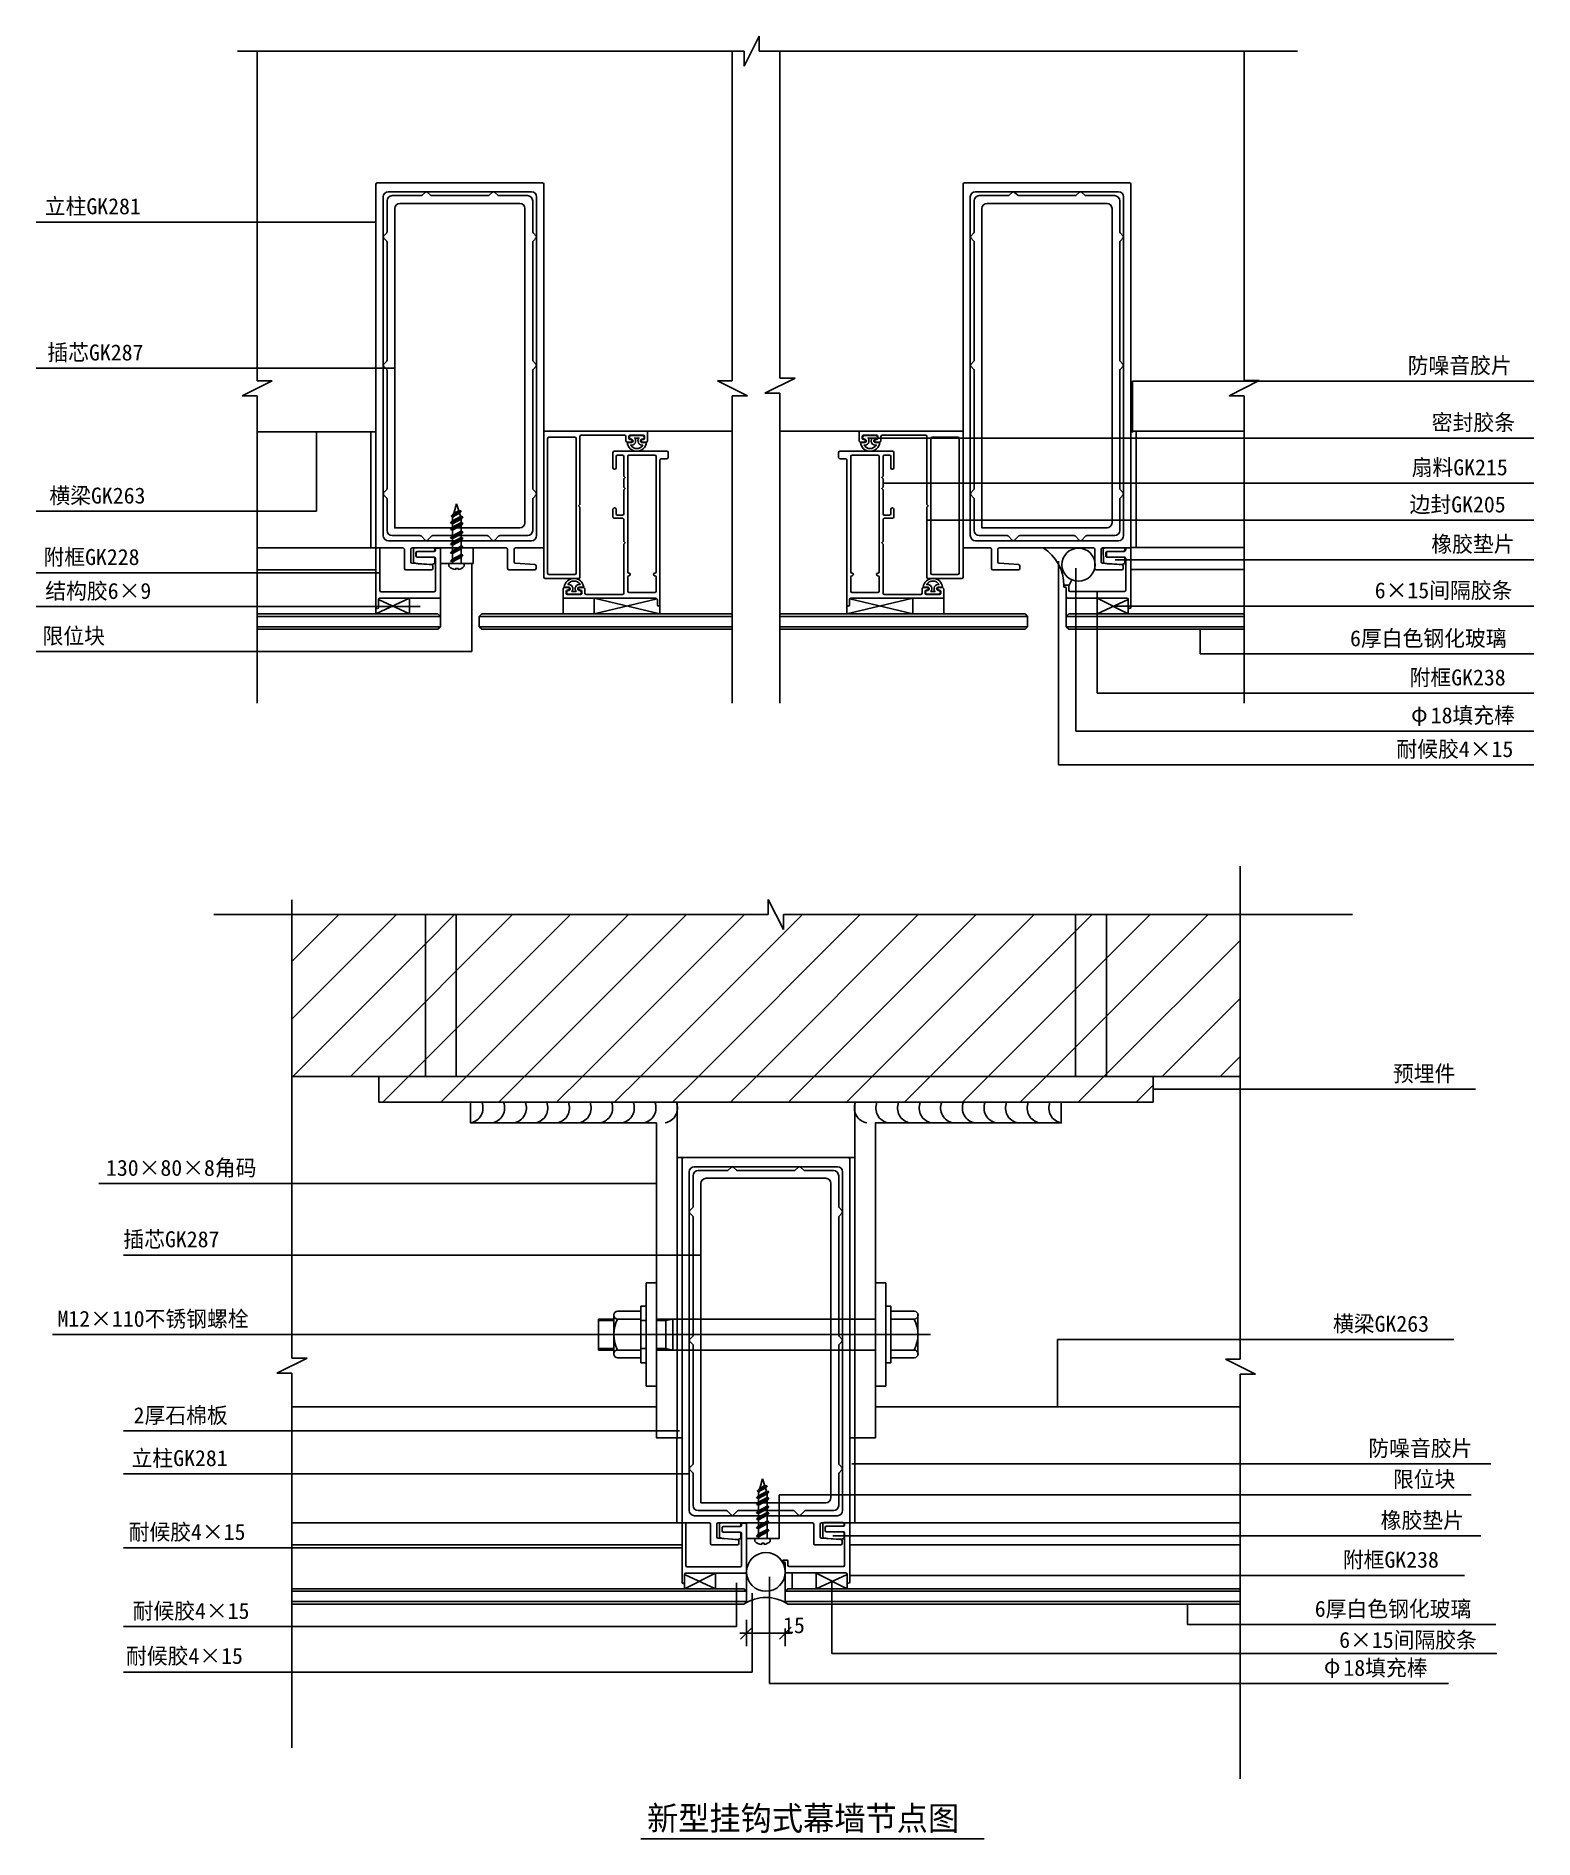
# Model space of a CAD drawing. Header units: metres. Extents: x 111658 to 112238, y 38564 to 39263.
import ezdxf

# ---------------------------------------------------------------- set-up
doc = ezdxf.new("R2010")
doc.units = ezdxf.units.M
for name, color, linetype in [('1', 1, 'Continuous'), ('AXIS', 3, 'Continuous'), ('DOTE', 1, 'Continuous'), ('LAYER4', 6, 'Continuous'), ('PUB_DIM', 3, 'Continuous')]:
    doc.layers.add(name, color=color, linetype=linetype)
pattern_1 = [(45, (0, 0), (-11.2253202, 11.2253202), [])]

# ---------------------------------------------------------------- blocks, each defined once
blk = doc.blocks.new('SJJ')
at = {"layer": 'AXIS'}
for p, q in [((-8.2, 0.67), (-8.2, 5.54)), ((-7.7, 6.04), (-0.4, 6.04)), ((-7.2, 2.94), (-7.2, 4.14)), ((-6.7, 4.64), (-0.4, 4.64)), ((-0.4, 2.44), (-6.7, 2.44)), ((0.1, 5.54), (0.1, 5.14)), ((0.1, 0.3), (0.1, 1.94)), ((-2.05, -0.35), (-6.24, -0.07))]:
    blk.add_line(p, q, dxfattribs=at)
for centre, radius, start, end in [((-7.7, 5.54), 0.5, 90, 180), ((-7.7, 0.67), 0.5, 180, 254.02), ((-5.95, 6.79), 6.87, 254.02, 267.55), ((-6.7, 4.14), 0.5, 90, 180), ((-6.7, 2.94), 0.5, 180, 270), ((-0.4, 5.54), 0.5, 0, 90), ((-0.4, 5.14), 0.5, 270, 0), ((-0.4, 5.14), 0.5, 270, 0), ((-0.4, 1.94), 0.5, 360, 90), ((-0.4, 1.94), 0.5, 0, 90), ((-0.4, 1.94), 0.5, 0, 90), ((-0.4, 0.3), 0.5, 286.49, 0), ((-1.6, 4.36), 4.73, 264.63, 286.49)]:
    blk.add_arc(centre, radius, start, end, dxfattribs=at)
blk = doc.blocks.new('_ArchTick')
at = {"color": 0, "linetype": 'ByBlock'}
blk.add_lwpolyline([(-0.5, -0.5), (0.5, 0.5)], dxfattribs=at)

msp = doc.modelspace()

# ---------------------------------------------------------------- hatches: boundary and pattern name
at = {"layer": 'PUB_DIM'}
h = msp.add_hatch(dxfattribs=at)
h.set_pattern_fill('DASH', scale=10)
h.paths.add_polyline_path([(112061.16, 39064.43), (112061.15, 39064.49), (112047.71, 39064.49, -0.26), (112055.78, 39050.01, -0.2), (112055.99, 39050.09), (112057.39, 39050.09, -0.41), (112057.69, 39049.79), (112058.77, 39052.17, -0.29), (112054.99, 39058.02, -0.4)])
h = msp.add_hatch(dxfattribs=at)
h.set_pattern_fill('HEX', scale=10)
h.paths.add_polyline_path([(112067.83, 39058.02, 1), (112054.99, 39058.02, 1)])
h = msp.add_hatch(dxfattribs=at)
h.set_pattern_fill('NET', scale=20)
h.paths.add_polyline_path([(111814.28, 39038.99), (111814.28, 39045.49, -0.41), (111813.78, 39044.99), (111802.28, 39044.99), (111802.28, 39038.99)])
h = msp.add_hatch(dxfattribs=at)
h.set_pattern_fill('NET', scale=20)
h.paths.add_polyline_path([(111861.78, 39038.99), (111861.78, 39045.49, 0.41), (111862.28, 39044.99), (111873.78, 39044.99), (111873.78, 39038.99)])
h = msp.add_hatch(dxfattribs=at)
h.set_pattern_fill('NET', scale=20)
h.paths.add_polyline_path([(112009.19, 39038.99), (112009.19, 39045.49, -0.41), (112008.69, 39044.99), (111997.19, 39044.99), (111997.19, 39038.99)])
h = msp.add_hatch(dxfattribs=at)
h.set_pattern_fill('NET', scale=20)
h.paths.add_polyline_path([(112056.69, 39038.99), (112056.69, 39045.49, 0.41), (112057.19, 39044.99), (112068.69, 39044.99), (112068.69, 39038.99)])
h = msp.add_hatch(dxfattribs=at)
h.set_pattern_fill('钢筋混凝土', scale=5)
h.set_pattern_definition(pattern_1)
h.paths.add_polyline_path([(112060.25, 38859.79), (112060.25, 38922.51), (111946.04, 38922.51), (111946.04, 38918.51), (111944.04, 38922.51), (111820.4, 38922.51), (111820.4, 38859.79)])
h.paths.add_polyline_path([(112072.25, 38859.79), (112123.99, 38859.79), (112123.99, 38922.51), (112072.25, 38922.51)])
h.paths.add_polyline_path([(111808.4, 38922.51), (111756.67, 38922.51), (111756.67, 38859.79), (111808.4, 38859.79)])
h = msp.add_hatch(dxfattribs=at)
h.set_pattern_fill('金属', scale=5)
h.set_pattern_definition(pattern_1)
h.paths.add_polyline_path([(111808.4, 38859.79), (111820.4, 38859.79), (111820.4, 38922.51), (111808.4, 38922.51)])
h.paths.add_polyline_path([(112072.25, 38922.51), (112060.25, 38922.51), (112060.25, 38859.79), (112072.25, 38859.79)])
h.paths.add_polyline_path([(111790.32, 38859.79), (111790.32, 38849.78), (112090.32, 38849.78), (112090.32, 38859.79)])
h = msp.add_hatch(dxfattribs=at)
h.set_pattern_fill('SACNCR', scale=20)
h.paths.add_polyline_path([(111974.72, 38828.3), (111972.32, 38828.3, -0.41), (111972.82, 38827.8), (111972.82, 38765.78), (111974.72, 38765.78)])
h.paths.add_polyline_path([(111974.72, 38753.78), (111972.82, 38753.78), (111972.82, 38719.78), (111974.72, 38719.78)])
h.paths.add_polyline_path([(111907.82, 38753.78), (111905.92, 38753.78), (111905.92, 38719.78), (111907.82, 38719.78)])
h.paths.add_polyline_path([(111907.82, 38827.8, -0.41), (111908.32, 38828.3), (111905.92, 38828.3), (111905.92, 38765.78), (111907.82, 38765.78)])
h = msp.add_hatch(dxfattribs=at)
h.set_pattern_fill('MUDST', scale=2)
h.paths.add_polyline_path([(111907.82, 38719.78), (111907.72, 38719.78), (111905.82, 38719.78), (111905.82, 38697.62), (111907.82, 38697.62)])
h.paths.add_polyline_path([(111907.82, 38697.62), (111905.82, 38697.62), (111905.82, 38686.8), (111907.82, 38686.8)])
h = msp.add_hatch(dxfattribs=at)
h.set_pattern_fill('HEX', scale=10)
h.paths.add_polyline_path([(111947.82, 38667.8, 1), (111932.82, 38667.8, 1)])
h = msp.add_hatch(dxfattribs=at)
h.set_pattern_fill('NET', scale=20)
h.paths.add_polyline_path([(111932.82, 38667.8, -0.41), (111932.32, 38667.3), (111920.82, 38667.3), (111920.82, 38661.3), (111932.82, 38661.3)])
h = msp.add_hatch(dxfattribs=at)
h.set_pattern_fill('DASH', scale=10)
h.paths.add_polyline_path([(111947.82, 38660.3), (111947.82, 38667.8, -0.36), (111941.72, 38660.43), (111941.72, 38657.87, -0.13), (111948.82, 38655.3), (111947.82, 38656.3)])
h.paths.add_polyline_path([(111941.72, 38660.43, -0.47), (111932.82, 38667.8), (111932.82, 38660.3), (111932.82, 38656.3), (111931.82, 38655.3, -0.06), (111934.91, 38656.93, -0.9), (111935, 38657.72, -0.62), (111935.32, 38657.08, -0.11), (111941.72, 38657.87)])
h = msp.add_hatch(dxfattribs=at)
h.set_pattern_fill('NET', scale=20)
h.paths.add_polyline_path([(111947.82, 38667.8, 0.41), (111948.32, 38667.3), (111959.82, 38667.3), (111959.82, 38661.3), (111947.82, 38661.3)])

# ---------------------------------------------------------------- linework, layer by layer
msp.add_line((111891.93, 38564.37), (112024.91, 38564.37))
at = {"layer": 'AXIS'}
for p, q in [((111937.75, 39262.81), (111931.91, 39251.13)), ((111937.75, 39256.97), (111937.75, 39262.81)), ((111931.91, 39251.13), (111931.91, 39256.97)), ((111749.13, 39129.29), (111737.46, 39123.45)), ((111743.25, 39129.29), (111749.13, 39129.29)), ((111933.18, 39123.37), (111921.51, 39129.2)), ((111921.51, 39129.2), (111927.27, 39129.2)), ((111951.59, 39130.34), (111939.91, 39124.5)), ((111945.74, 39130.34), (111951.59, 39130.34)), ((112131.44, 39129.31), (112119.77, 39123.48)), ((112125.53, 39129.31), (112131.44, 39129.31)), ((111737.46, 39123.45), (111743.25, 39123.45)), ((111927.27, 39123.37), (111933.18, 39123.37)), ((111939.91, 39124.5), (111945.74, 39124.5)), ((112119.77, 39123.48), (112125.53, 39123.48)), ((112123.99, 38750.21), (112123.99, 38941.27)), ((111756.67, 38750.59), (111756.67, 38928.19)), ((111941.23, 38922.49), (111941.23, 38928.33)), ((111941.23, 38928.33), (111947.07, 38916.65)), ((111726.52, 38922.51), (111941.23, 38922.49)), ((111947.07, 38922.49), (112167.54, 38922.51)), ((111947.07, 38916.65), (111947.07, 38922.49)), ((111893.92, 38765.18), (111891.92, 38765.18)), ((111901.5, 38765.18), (111897.92, 38765.18)), ((111904.27, 38765.78), (111901.5, 38765.18)), ((111904.27, 38765.78), (111904.27, 38753.78)), ((111762.58, 38750.59), (111750.91, 38744.75)), ((111756.67, 38750.59), (111762.58, 38750.59)), ((111893.92, 38754.38), (111891.92, 38754.38)), ((111901.5, 38754.38), (111897.92, 38754.38)), ((111904.27, 38753.78), (111901.5, 38754.38)), ((112118.31, 38750.21), (112123.99, 38750.21)), ((112129.98, 38744.37), (112118.31, 38750.21)), ((111750.91, 38744.75), (111756.67, 38744.75)), ((111756.67, 38599.7), (111756.67, 38744.75)), ((112123.99, 38744.37), (112129.98, 38744.37)), ((112123.99, 38587.64), (112123.99, 38744.37)), ((111940.84, 38701.22), (111936.92, 38699.12)), ((111939, 38703.88), (111937.42, 38698.31)), ((111939.85, 38701.24), (111937.96, 38700.23)), ((111940.79, 38698.31), (111939, 38703.88)), ((111939.85, 38701.24), (111940.84, 38701.22)), ((111940.84, 38701.22), (111940.16, 38700.3)), ((111941.44, 38698.92), (111936.72, 38696.4)), ((111937.4, 38697.32), (111936.72, 38696.4)), ((111941.44, 38696.44), (111936.72, 38693.91)), ((111937.4, 38694.83), (111936.72, 38693.91)), ((111936.75, 38696.4), (111937.43, 38696.21)), ((111936.75, 38693.91), (111937.43, 38693.72)), ((111937.96, 38700.23), (111936.91, 38699.11)), ((111936.91, 38699.11), (111937.59, 38698.92)), ((111940.77, 38699.12), (111937.4, 38697.32)), ((111940.76, 38698.01), (111937.4, 38696.21)), ((111940.77, 38696.63), (111937.4, 38694.83)), ((111940.76, 38695.52), (111937.4, 38693.72)), ((111937.42, 38698.31), (111937.42, 38680.8)), ((111940.16, 38700.3), (111937.58, 38698.92)), ((111940.76, 38699.11), (111941.44, 38698.92)), ((111941.44, 38698.92), (111940.76, 38698.01)), ((111940.76, 38696.62), (111941.44, 38696.44)), ((111941.44, 38696.44), (111940.76, 38695.52)), ((111940.79, 38698.31), (111940.79, 38680.8)), ((111941.44, 38693.12), (111936.72, 38690.6)), ((111937.4, 38691.51), (111936.72, 38690.6)), ((111941.44, 38690.66), (111936.72, 38688.13)), ((111936.72, 38690.6), (111937.4, 38690.41)), ((111937.4, 38689.05), (111936.72, 38688.13)), ((111941.44, 38687.34), (111936.72, 38684.82)), ((111936.75, 38688.13), (111937.43, 38687.95)), ((111940.77, 38693.31), (111937.4, 38691.51)), ((111940.76, 38692.2), (111937.4, 38690.41)), ((111940.77, 38690.85), (111937.4, 38689.05)), ((111940.76, 38689.74), (111937.4, 38687.95)), ((111940.77, 38687.54), (111937.4, 38685.73)), ((111941.44, 38693.12), (111940.76, 38692.2)), ((111940.76, 38690.84), (111941.44, 38690.66)), ((111941.44, 38690.66), (111940.76, 38689.74)), ((111941.44, 38687.34), (111940.76, 38686.42)), ((111940.79, 38693.31), (111941.47, 38693.12)), ((111940.79, 38687.53), (111941.47, 38687.34)), ((111936.01, 38680.8), (111936.01, 38679.74)), ((111937.4, 38685.73), (111936.72, 38684.82)), ((111936.72, 38684.82), (111937.4, 38684.63)), ((111941.44, 38684.11), (111936.72, 38681.59)), ((111937.4, 38682.51), (111936.72, 38681.59)), ((111936.72, 38681.59), (111937.4, 38681.4)), ((111940.76, 38686.42), (111937.4, 38684.63)), ((111940.77, 38684.31), (111937.4, 38682.51)), ((111940.76, 38683.2), (111937.4, 38681.4)), ((111940.76, 38684.3), (111941.44, 38684.11)), ((111941.44, 38684.11), (111940.76, 38683.2)), ((111942.02, 38680.8), (111942.02, 38679.74))]:
    msp.add_line(p, q, dxfattribs=at)
msp.add_lwpolyline([(111938.7, 38678.41), (111938.7, 38678.89), (111939.65, 38678.89), (111939.65, 38678.45)], dxfattribs=at)
for centre, radius, start, end in [((111824.87, 38847.54), 5.86, 280.35, 22.23), ((111833.27, 38847.54), 5.86, 280.35, 22.23), ((111841.67, 38847.54), 5.86, 280.35, 22.23), ((111849.98, 38847.54), 5.86, 280.35, 22.23), ((111858.38, 38847.54), 5.86, 280.35, 22.23), ((111866.78, 38847.54), 5.86, 280.35, 22.23), ((111875.09, 38847.54), 5.86, 280.35, 22.23), ((111883.49, 38847.54), 5.86, 280.35, 22.23), ((111891.89, 38847.54), 5.86, 280.35, 22.23), ((111900.21, 38847.54), 5.86, 280.35, 22.23), ((111980.44, 38847.54), 5.86, 157.77, 259.65), ((111988.75, 38847.54), 5.86, 157.77, 259.65), ((111997.15, 38847.54), 5.86, 157.77, 259.65), ((112005.55, 38847.54), 5.86, 157.77, 259.65), ((112013.86, 38847.54), 5.86, 157.77, 259.65), ((112022.26, 38847.54), 5.86, 157.77, 259.65), ((112030.66, 38847.54), 5.86, 157.77, 259.65), ((112038.98, 38847.54), 5.86, 157.77, 259.65), ((112047.38, 38847.54), 5.86, 157.77, 259.65), ((112055.78, 38847.54), 5.86, 157.77, 259.65), ((111939.02, 38682.45), 4.04, 222.03, 265.48), ((111939.02, 38682.45), 4.04, 279, 317.97)]:
    msp.add_arc(centre, radius, start, end, dxfattribs=at)
at = {"layer": 'DOTE'}
for p, q in [((111789.28, 39109.49), (111743.25, 39109.49)), ((111854.28, 39109.68), (111927.27, 39109.68)), ((112016.69, 39109.68), (111945.74, 39109.68)), ((112125.53, 39109.68), (112081.69, 39109.68)), ((111789.48, 39064.49), (111743.25, 39064.49)), ((111826.92, 39058.49), (111826.92, 39064.49)), ((112125.53, 39064.68), (112081.69, 39064.68)), ((111789.28, 39055.99), (111743.25, 39055.99)), ((112125.53, 39056.18), (112081.69, 39056.18)), ((111813.28, 39038.99), (111743.25, 39038.99)), ((111814.28, 39037.99), (111813.28, 39038.99)), ((111814.28, 39037.99), (111814.28, 39033.99)), ((111829.28, 39037.99), (111830.28, 39038.99)), ((111829.28, 39037.99), (111829.28, 39033.99)), ((111830.28, 39038.99), (111927.27, 39038.99)), ((112040.69, 39038.99), (111945.74, 39038.99)), ((112041.69, 39037.99), (112040.69, 39038.99)), ((112041.69, 39037.99), (112041.69, 39033.99)), ((112056.69, 39037.99), (112057.69, 39038.99)), ((112056.69, 39037.99), (112056.69, 39033.99)), ((112057.69, 39038.99), (112125.53, 39038.99)), ((111813.28, 39032.99), (111743.25, 39032.99)), ((111813.28, 39032.99), (111814.28, 39033.99)), ((111830.28, 39032.99), (111829.28, 39033.99)), ((111830.28, 39032.99), (111927.27, 39032.99)), ((112040.69, 39032.99), (111945.74, 39032.99)), ((112040.69, 39032.99), (112041.69, 39033.99)), ((112057.69, 39032.99), (112056.69, 39033.99)), ((112057.69, 39032.99), (112125.53, 39032.99)), ((111808.4, 38922.51), (111808.4, 38859.79)), ((111820.4, 38922.51), (111820.4, 38859.79)), ((112060.25, 38922.51), (112060.25, 38859.79)), ((112072.25, 38922.51), (112072.25, 38859.79)), ((111756.67, 38859.79), (112123.99, 38859.79)), ((111790.32, 38849.78), (111790.32, 38859.79)), ((112090.32, 38849.78), (112090.32, 38859.79)), ((112090.32, 38849.78), (111790.32, 38849.78)), ((111897.92, 38731.76), (111756.67, 38731.76)), ((111982.72, 38731.8), (112123.79, 38731.8)), ((111908.02, 38686.8), (111756.86, 38686.8)), ((111945.46, 38680.8), (111945.46, 38686.8)), ((111972.62, 38686.8), (112123.79, 38686.8)), ((111907.82, 38678.3), (111756.66, 38678.3)), ((111972.82, 38678.3), (112123.99, 38678.3)), ((111931.82, 38661.3), (111756.67, 38661.3)), ((111932.82, 38660.3), (111931.82, 38661.3)), ((111932.82, 38660.3), (111932.82, 38656.3)), ((111948.82, 38661.3), (111947.82, 38660.3)), ((111947.82, 38660.3), (111947.82, 38656.3)), ((111948.82, 38661.3), (112123.99, 38661.3)), ((111931.82, 38655.3), (111756.67, 38655.3)), ((111931.82, 38655.3), (111932.82, 38656.3)), ((111947.82, 38656.3), (111948.82, 38655.3)), ((111948.82, 38655.3), (112123.99, 38655.3))]:
    msp.add_line(p, q, dxfattribs=at)
for points in [[(111810.82, 39058.04), (111803.25, 39058.55, -0.39), (111802.78, 39059.05), (111802.78, 39063.99, -0.41), (111803.28, 39064.49), (111839.78, 39064.49, -0.41), (111840.28, 39063.99), (111840.28, 39056.49, 0.41), (111840.78, 39055.99), (111850.78, 39055.99, 0.41), (111851.28, 39056.49), (111851.28, 39057.55, 0.39), (111850.82, 39058.04), (111843.25, 39058.55, -0.39), (111842.78, 39059.05), (111842.78, 39063.99, -0.41), (111843.28, 39064.49), (111854.08, 39064.49, 0.41), (111854.28, 39064.69), (111854.28, 39205.49, 0.41), (111853.78, 39205.99), (111789.78, 39205.99, 0.41), (111789.28, 39205.49), (111789.28, 39064.69, 0.41), (111789.48, 39064.49), (111799.78, 39064.49, -0.41), (111800.28, 39063.99), (111800.28, 39056.49, 0.41), (111800.78, 39055.99), (111810.78, 39055.99, 0.41), (111811.28, 39056.49), (111811.28, 39057.55, 0.39)], [(112038.22, 39058.04), (112030.66, 39058.55, -0.39), (112030.19, 39059.05), (112030.19, 39063.99, -0.41), (112030.69, 39064.49), (112067.19, 39064.49, -0.41), (112067.69, 39063.99), (112067.69, 39056.49, 0.41), (112068.19, 39055.99), (112078.19, 39055.99, 0.41), (112078.69, 39056.49), (112078.69, 39057.55, 0.39), (112078.22, 39058.04), (112070.66, 39058.55, -0.39), (112070.19, 39059.05), (112070.19, 39063.99, -0.41), (112070.69, 39064.49), (112081.49, 39064.49, 0.41), (112081.69, 39064.69), (112081.69, 39205.49, 0.41), (112081.19, 39205.99), (112017.19, 39205.99, 0.41), (112016.69, 39205.49), (112016.69, 39064.69, 0.41), (112016.89, 39064.49), (112027.19, 39064.49, -0.41), (112027.69, 39063.99), (112027.69, 39056.49, 0.41), (112028.19, 39055.99), (112038.19, 39055.99, 0.41), (112038.69, 39056.49), (112038.69, 39057.55, 0.39)], [(111836.43, 39201.14, 0.2), (111836.78, 39200.99), (111847.98, 39200.99, -0.41), (111849.98, 39198.99), (111849.98, 39186.99, 0.2), (111850.13, 39186.64), (111851.34, 39185.35, -0.41), (111851.34, 39184.64), (111850.13, 39183.35, 0.2), (111849.98, 39182.99), (111849.98, 39137.24, 0.2), (111850.13, 39136.89), (111851.34, 39135.6, -0.41), (111851.34, 39134.89), (111850.13, 39133.6, 0.2), (111849.98, 39133.24), (111849.98, 39087.49, 0.2), (111850.13, 39087.14), (111851.34, 39085.85, -0.41), (111851.34, 39085.14), (111850.13, 39083.85, 0.2), (111849.98, 39083.49), (111849.98, 39071.29, -0.41), (111847.98, 39069.29), (111837.2, 39069.29, 0.2), (111836.85, 39069.15), (111835.14, 39067.44, -0.41), (111834.43, 39067.44), (111832.72, 39069.15, 0.2), (111832.37, 39069.29), (111811.2, 39069.29, 0.2), (111810.85, 39069.15), (111809.14, 39067.44, -0.41), (111808.43, 39067.44), (111806.72, 39069.15, 0.2), (111806.37, 39069.29), (111795.58, 39069.29, -0.41), (111793.58, 39071.29), (111793.58, 39083.49, 0.2), (111793.44, 39083.85), (111792.23, 39085.14, -0.41), (111792.23, 39085.85), (111793.44, 39087.14, 0.2), (111793.58, 39087.49), (111793.58, 39133.24, 0.2), (111793.44, 39133.6), (111792.23, 39134.89, -0.41), (111792.23, 39135.6), (111793.44, 39136.89, 0.2), (111793.58, 39137.24), (111793.58, 39182.99, 0.2), (111793.44, 39183.35), (111792.23, 39184.64, -0.41), (111792.23, 39185.35), (111793.44, 39186.64, 0.2), (111793.58, 39186.99), (111793.58, 39198.99, -0.41), (111795.58, 39200.99), (111806.78, 39200.99, 0.2), (111807.14, 39201.14), (111808.43, 39202.35, -0.41), (111809.14, 39202.35), (111810.43, 39201.14, 0.2), (111810.78, 39200.99), (111832.78, 39200.99, 0.2), (111833.14, 39201.14), (111834.43, 39202.35, -0.41), (111835.14, 39202.35)], [(111792.08, 39200.49), (111792.08, 39069.29, 0.41), (111794.08, 39067.29), (111849.48, 39067.29, 0.41), (111851.48, 39069.29), (111851.48, 39200.49, 0.41), (111849.48, 39202.49), (111794.08, 39202.49, 0.41)], [(111798.58, 39197.99, 0.41), (111796.58, 39195.99), (111796.58, 39072.29), (111844.98, 39072.29, 0.41), (111846.98, 39074.29), (111846.98, 39195.99, 0.41), (111844.98, 39197.99)], [(112019.49, 39200.49), (112019.49, 39069.29, 0.41), (112021.49, 39067.29), (112076.89, 39067.29, 0.41), (112078.89, 39069.29), (112078.89, 39200.49, 0.41), (112076.89, 39202.49), (112021.49, 39202.49, 0.41)], [(112063.84, 39201.14, 0.2), (112064.19, 39200.99), (112075.39, 39200.99, -0.41), (112077.39, 39198.99), (112077.39, 39186.99, 0.2), (112077.54, 39186.64), (112078.74, 39185.35, -0.41), (112078.74, 39184.64), (112077.54, 39183.35, 0.2), (112077.39, 39182.99), (112077.39, 39137.24, 0.2), (112077.54, 39136.89), (112078.74, 39135.6, -0.41), (112078.74, 39134.89), (112077.54, 39133.6, 0.2), (112077.39, 39133.24), (112077.39, 39087.49, 0.2), (112077.54, 39087.14), (112078.74, 39085.85, -0.41), (112078.74, 39085.14), (112077.54, 39083.85, 0.2), (112077.39, 39083.49), (112077.39, 39071.29, -0.41), (112075.39, 39069.29), (112064.61, 39069.29, 0.2), (112064.25, 39069.15), (112062.54, 39067.44, -0.41), (112061.84, 39067.44), (112060.13, 39069.15, 0.2), (112059.78, 39069.29), (112038.61, 39069.29, 0.2), (112038.25, 39069.15), (112036.54, 39067.44, -0.41), (112035.84, 39067.44), (112034.13, 39069.15, 0.2), (112033.78, 39069.29), (112022.99, 39069.29, -0.41), (112020.99, 39071.29), (112020.99, 39083.49, 0.2), (112020.84, 39083.85), (112019.64, 39085.14, -0.41), (112019.64, 39085.85), (112020.84, 39087.14, 0.2), (112020.99, 39087.49), (112020.99, 39133.24, 0.2), (112020.84, 39133.6), (112019.64, 39134.89, -0.41), (112019.64, 39135.6), (112020.84, 39136.89, 0.2), (112020.99, 39137.24), (112020.99, 39182.99, 0.2), (112020.84, 39183.35), (112019.64, 39184.64, -0.41), (112019.64, 39185.35), (112020.84, 39186.64, 0.2), (112020.99, 39186.99), (112020.99, 39198.99, -0.41), (112022.99, 39200.99), (112034.19, 39200.99, 0.2), (112034.54, 39201.14), (112035.84, 39202.35, -0.41), (112036.54, 39202.35), (112037.84, 39201.14, 0.2), (112038.19, 39200.99), (112060.19, 39200.99, 0.2), (112060.54, 39201.14), (112061.84, 39202.35, -0.41), (112062.54, 39202.35)], [(112025.99, 39197.99, 0.41), (112023.99, 39195.99), (112023.99, 39072.29), (112072.39, 39072.29, 0.41), (112074.39, 39074.29), (112074.39, 39195.99, 0.41), (112072.39, 39197.99)], [(111868.28, 39080.3), (111868.28, 39053.18, -0.41), (111867.78, 39052.68), (111854.78, 39052.68, -0.41), (111854.28, 39053.18), (111854.28, 39109.68), (111894.48, 39109.68), (111894.48, 39106.04, -0.41), (111893.98, 39105.54), (111892.53, 39105.54, -0.41), (111892.03, 39106.04), (111892.03, 39106.04, -0.41), (111892.53, 39106.54), (111892.78, 39106.54, 0.36), (111893.32, 39107.03), (111893.32, 39107.68, 0.41), (111892.82, 39108.18), (111887.78, 39108.18, 0.41), (111887.28, 39107.68), (111887.28, 39107.04, 0.41), (111887.78, 39106.54), (111888.03, 39106.54, -0.41), (111888.53, 39106.04), (111888.53, 39106.04, -0.41), (111888.03, 39105.54), (111886.58, 39105.54, -0.41), (111886.08, 39106.04), (111886.08, 39107.68, 0.41), (111885.58, 39108.18), (111868.78, 39108.18, 0.41), (111868.28, 39107.68), (111868.28, 39081.3), (111867.78, 39080.8)], [(111866.28, 39107.42), (111856.28, 39107.42, 0.41), (111855.78, 39106.92), (111855.78, 39054.68, 0.41), (111856.28, 39054.18), (111866.28, 39054.18, 0.41), (111866.78, 39054.68), (111866.78, 39106.92, 0.41)], [(112002.69, 39080.3), (112002.69, 39053.18, 0.41), (112003.19, 39052.68), (112016.19, 39052.68, 0.41), (112016.69, 39053.18), (112016.69, 39109.68), (111976.49, 39109.68), (111976.49, 39106.04, 0.41), (111976.99, 39105.54), (111978.44, 39105.54, 0.41), (111978.94, 39106.04), (111978.94, 39106.04, 0.41), (111978.44, 39106.54), (111978.19, 39106.54, -0.36), (111977.66, 39107.03), (111977.66, 39107.68, -0.41), (111978.16, 39108.18), (111983.19, 39108.18, -0.41), (111983.69, 39107.68), (111983.69, 39107.04, -0.41), (111983.19, 39106.54), (111982.94, 39106.54, 0.41), (111982.44, 39106.04), (111982.44, 39106.04, 0.41), (111982.94, 39105.54), (111984.39, 39105.54, 0.41), (111984.89, 39106.04), (111984.89, 39107.68, -0.41), (111985.39, 39108.18), (112002.19, 39108.18, -0.41), (112002.69, 39107.68), (112002.69, 39081.3), (112003.19, 39080.8)], [(112004.69, 39107.42), (112014.69, 39107.42, -0.41), (112015.19, 39106.92), (112015.19, 39054.68, -0.41), (112014.69, 39054.18), (112004.69, 39054.18, -0.41), (112004.19, 39054.68), (112004.19, 39106.92, -0.41)], [(111868.98, 39047.63), (111868.98, 39046.99, -0.41), (111868.48, 39046.49), (111863.45, 39046.49, -0.41), (111862.95, 39046.99), (111862.95, 39047.64, -0.36), (111863.48, 39048.13), (111863.73, 39048.13, 0.41), (111864.23, 39048.63), (111864.23, 39048.63, 0.41), (111863.73, 39049.13), (111862.28, 39049.13, 0.41), (111861.78, 39048.63), (111861.78, 39044.99), (111897.78, 39044.99, -0.41), (111898.28, 39044.49), (111898.28, 39042.49, 0.41), (111898.78, 39041.99), (111898.78, 39041.99, 0.41), (111899.28, 39042.49), (111899.28, 39098.59, -0.41), (111899.78, 39099.09), (111901.98, 39099.09, 0.41), (111902.48, 39099.59), (111902.48, 39101.49, 0.41), (111901.98, 39101.99), (111881.58, 39101.99, 0.41), (111881.08, 39101.49), (111881.08, 39095.49, 0.41), (111881.58, 39094.99), (111881.78, 39094.99, 0.41), (111882.28, 39095.49), (111882.28, 39099.99, -0.41), (111882.78, 39100.49), (111884.78, 39100.49, -0.41), (111885.28, 39099.99), (111885.28, 39092.29), (111885.78, 39091.79), (111885.28, 39091.29), (111885.28, 39087.99), (111885.78, 39087.49), (111885.28, 39086.99), (111885.28, 39077.69, -0.41), (111884.78, 39077.19), (111882.78, 39077.19, -0.41), (111882.28, 39077.69), (111882.28, 39079.49, 0.41), (111881.78, 39079.99), (111881.58, 39079.99, 0.41), (111881.08, 39079.49), (111881.08, 39076.49, 0.41), (111881.58, 39075.99), (111884.78, 39075.99, -0.41), (111885.28, 39075.49), (111885.28, 39066.99), (111885.78, 39066.49), (111885.28, 39065.99), (111885.28, 39046.99, -0.41), (111884.78, 39046.49), (111870.68, 39046.49, -0.41), (111870.18, 39046.99), (111870.18, 39048.63, 0.41), (111869.68, 39049.13), (111868.23, 39049.13, 0.41), (111867.73, 39048.63), (111867.73, 39048.63, 0.41), (111868.23, 39048.13), (111868.48, 39048.13, -0.41)], [(111897.78, 39055.25, -0.41), (111897.29, 39054.75), (111897.28, 39054.75, 0.41), (111896.78, 39054.25), (111896.78, 39054.25, 0.41), (111897.28, 39053.75), (111897.29, 39053.75, -0.41), (111897.78, 39053.25), (111897.78, 39047.75, -0.41), (111897.28, 39047.25), (111887.28, 39047.25, -0.41), (111886.78, 39047.75), (111886.78, 39053.25, -0.41), (111887.28, 39053.75), (111887.29, 39053.75, 0.41), (111887.78, 39054.25), (111887.78, 39054.25, 0.41), (111887.29, 39054.75), (111887.28, 39054.75, -0.41), (111886.78, 39055.25), (111886.78, 39099.99, -0.41), (111887.28, 39100.49), (111897.28, 39100.49, -0.41), (111897.78, 39099.99)], [(112001.99, 39047.63), (112001.99, 39046.99, 0.41), (112002.49, 39046.49), (112007.52, 39046.49, 0.41), (112008.02, 39046.99), (112008.02, 39047.64, 0.36), (112007.49, 39048.13), (112007.24, 39048.13, -0.41), (112006.74, 39048.63), (112006.74, 39048.63, -0.41), (112007.24, 39049.13), (112008.69, 39049.13, -0.41), (112009.19, 39048.63), (112009.19, 39044.99), (111973.19, 39044.99, 0.41), (111972.69, 39044.49), (111972.69, 39042.49, -0.41), (111972.19, 39041.99), (111972.19, 39041.99, -0.41), (111971.69, 39042.49), (111971.69, 39098.59, 0.41), (111971.19, 39099.09), (111968.99, 39099.09, -0.41), (111968.49, 39099.59), (111968.49, 39101.49, -0.41), (111968.99, 39101.99), (111989.39, 39101.99, -0.41), (111989.89, 39101.49), (111989.89, 39095.49, -0.41), (111989.39, 39094.99), (111989.19, 39094.99, -0.41), (111988.69, 39095.49), (111988.69, 39099.99, 0.41), (111988.19, 39100.49), (111986.19, 39100.49, 0.41), (111985.69, 39099.99), (111985.69, 39092.29), (111985.19, 39091.79), (111985.69, 39091.29), (111985.69, 39087.99), (111985.19, 39087.49), (111985.69, 39086.99), (111985.69, 39077.69, 0.41), (111986.19, 39077.19), (111988.19, 39077.19, 0.41), (111988.69, 39077.69), (111988.69, 39079.49, -0.41), (111989.19, 39079.99), (111989.39, 39079.99, -0.41), (111989.89, 39079.49), (111989.89, 39076.49, -0.41), (111989.39, 39075.99), (111986.19, 39075.99, 0.41), (111985.69, 39075.49), (111985.69, 39066.99), (111985.19, 39066.49), (111985.69, 39065.99), (111985.69, 39046.99, 0.41), (111986.19, 39046.49), (112000.29, 39046.49, 0.41), (112000.79, 39046.99), (112000.79, 39048.63, -0.41), (112001.29, 39049.13), (112002.74, 39049.13, -0.41), (112003.24, 39048.63), (112003.24, 39048.63, -0.41), (112002.74, 39048.13), (112002.49, 39048.13, 0.41)], [(111973.19, 39055.25, 0.41), (111973.69, 39054.75), (111973.69, 39054.75, -0.41), (111974.19, 39054.25), (111974.19, 39054.25, -0.41), (111973.69, 39053.75), (111973.69, 39053.75, 0.41), (111973.19, 39053.25), (111973.19, 39047.75, 0.41), (111973.69, 39047.25), (111983.69, 39047.25, 0.41), (111984.19, 39047.75), (111984.19, 39053.25, 0.41), (111983.69, 39053.75), (111983.69, 39053.75, -0.41), (111983.19, 39054.25), (111983.19, 39054.25, -0.41), (111983.69, 39054.75), (111983.69, 39054.75, 0.41), (111984.19, 39055.25), (111984.19, 39099.99, 0.41), (111983.69, 39100.49), (111973.69, 39100.49, 0.41), (111973.19, 39099.99)], [(111929.36, 38680.35), (111921.79, 38680.86, -0.39), (111921.32, 38681.36), (111921.32, 38686.3, -0.41), (111921.82, 38686.8), (111958.32, 38686.8, -0.41), (111958.82, 38686.3), (111958.82, 38678.8, 0.41), (111959.32, 38678.3), (111969.32, 38678.3, 0.41), (111969.82, 38678.8), (111969.82, 38679.85, 0.39), (111969.36, 38680.35), (111961.79, 38680.86, -0.39), (111961.32, 38681.36), (111961.32, 38686.3, -0.41), (111961.82, 38686.8), (111972.62, 38686.8, 0.41), (111972.82, 38687), (111972.82, 38827.8, 0.41), (111972.32, 38828.3), (111908.32, 38828.3, 0.41), (111907.82, 38827.8), (111907.82, 38687, 0.41), (111908.02, 38686.8), (111918.32, 38686.8, -0.41), (111918.82, 38686.3), (111918.82, 38678.8, 0.41), (111919.32, 38678.3), (111929.32, 38678.3, 0.41), (111929.82, 38678.8), (111929.82, 38679.85, 0.39)], [(111910.62, 38822.8), (111910.62, 38691.6, 0.41), (111912.62, 38689.6), (111968.02, 38689.6, 0.41), (111970.02, 38691.6), (111970.02, 38822.8, 0.41), (111968.02, 38824.8), (111912.62, 38824.8, 0.41)], [(111954.97, 38823.45, 0.2), (111955.32, 38823.3), (111966.52, 38823.3, -0.41), (111968.52, 38821.3), (111968.52, 38809.3, 0.2), (111968.67, 38808.95), (111969.88, 38807.65, -0.41), (111969.88, 38806.95), (111968.67, 38805.65, 0.2), (111968.52, 38805.3), (111968.52, 38759.55, 0.2), (111968.67, 38759.2), (111969.88, 38757.9, -0.41), (111969.88, 38757.2), (111968.67, 38755.9, 0.2), (111968.52, 38755.55), (111968.52, 38709.8, 0.2), (111968.67, 38709.45), (111969.88, 38708.15, -0.41), (111969.88, 38707.45), (111968.67, 38706.15, 0.2), (111968.52, 38705.8), (111968.52, 38693.6, -0.41), (111966.52, 38691.6), (111955.74, 38691.6, 0.2), (111955.38, 38691.45), (111953.68, 38689.75, -0.41), (111952.97, 38689.75), (111951.26, 38691.45, 0.2), (111950.91, 38691.6), (111929.74, 38691.6, 0.2), (111929.38, 38691.45), (111927.68, 38689.75, -0.41), (111926.97, 38689.75), (111925.26, 38691.45, 0.2), (111924.91, 38691.6), (111914.12, 38691.6, -0.41), (111912.12, 38693.6), (111912.12, 38705.8, 0.2), (111911.98, 38706.15), (111910.77, 38707.45, -0.41), (111910.77, 38708.15), (111911.98, 38709.45, 0.2), (111912.12, 38709.8), (111912.12, 38755.55, 0.2), (111911.98, 38755.9), (111910.77, 38757.2, -0.41), (111910.77, 38757.9), (111911.98, 38759.2, 0.2), (111912.12, 38759.55), (111912.12, 38805.3, 0.2), (111911.98, 38805.65), (111910.77, 38806.95, -0.41), (111910.77, 38807.65), (111911.98, 38808.95, 0.2), (111912.12, 38809.3), (111912.12, 38821.3, -0.41), (111914.12, 38823.3), (111925.32, 38823.3, 0.2), (111925.68, 38823.45), (111926.97, 38824.65, -0.41), (111927.68, 38824.65), (111928.97, 38823.45, 0.2), (111929.32, 38823.3), (111951.32, 38823.3, 0.2), (111951.68, 38823.45), (111952.97, 38824.65, -0.41), (111953.68, 38824.65)], [(111917.12, 38820.3, 0.41), (111915.12, 38818.3), (111915.12, 38694.6), (111963.52, 38694.6, 0.41), (111965.52, 38696.6), (111965.52, 38818.3, 0.41), (111963.52, 38820.3)]]:
    msp.add_lwpolyline(points, format="xyb", close=True, dxfattribs=at)
for points in [[(111805.28, 39063.09), (111811.78, 39063.09, 0.41), (111812.28, 39063.59), (111812.28, 39064.19, -0.41), (111812.48, 39064.39), (111814.08, 39064.39, -0.41), (111814.28, 39064.19), (111814.28, 39045.49, -0.41), (111813.78, 39044.99), (111790.78, 39044.99, 0.41), (111790.28, 39044.49), (111790.28, 39041.49, -1), (111789.28, 39041.49), (111789.28, 39045.49), (111789.28, 39064.29, -0.41), (111789.48, 39064.49), (111790.58, 39064.49, -0.41), (111790.78, 39064.29), (111790.78, 39047.99, 0.41), (111791.28, 39047.49), (111811.78, 39047.49, 0.41), (111812.28, 39047.99), (111812.28, 39060.39, 0.41), (111811.78, 39060.89), (111805.28, 39060.89, -0.41), (111804.78, 39061.39), (111804.78, 39062.59, -0.41), (111805.28, 39063.09), (111810.78, 39063.09)], [(112078.19, 39063.19), (112072.69, 39063.19), (112079.19, 39063.19, 0.41), (112079.69, 39063.69), (112079.69, 39064.29, -0.41), (112079.89, 39064.49), (112081.49, 39064.49, -0.41), (112081.69, 39064.29), (112081.69, 39041.59, -1), (112080.69, 39041.59), (112080.69, 39044.59, 0.41), (112080.19, 39045.09), (112057.19, 39045.09, -0.42), (112056.69, 39045.59), (112056.69, 39048.99, 0.41), (112056.39, 39049.29), (112055.99, 39049.29, -0.41), (112055.69, 39049.59), (112055.69, 39049.79, -0.41), (112055.99, 39050.09), (112057.39, 39050.09, -0.41), (112057.69, 39049.79), (112057.69, 39048.09, 0.41), (112058.19, 39047.59), (112079.19, 39047.59, 0.41), (112079.69, 39048.09), (112079.69, 39060.49, 0.41), (112079.19, 39060.99), (112072.69, 39060.99, -0.41), (112072.19, 39061.49), (112072.19, 39062.69, -0.41), (112072.69, 39063.19)], [(111923.82, 38685.4), (111930.32, 38685.4, 0.41), (111930.82, 38685.9), (111930.82, 38686.5, -0.41), (111931.02, 38686.7), (111932.62, 38686.7, -0.41), (111932.82, 38686.5), (111932.82, 38667.8, -0.41), (111932.32, 38667.3), (111909.32, 38667.3, 0.41), (111908.82, 38666.8), (111908.82, 38663.8, -1), (111907.82, 38663.8), (111907.82, 38667.8), (111907.82, 38686.6, -0.41), (111908.02, 38686.8), (111909.12, 38686.8, -0.41), (111909.32, 38686.6), (111909.32, 38670.3, 0.41), (111909.82, 38669.8), (111930.32, 38669.8, 0.41), (111930.82, 38670.3), (111930.82, 38682.7, 0.41), (111930.32, 38683.2), (111923.82, 38683.2, -0.41), (111923.32, 38683.7), (111923.32, 38684.9, -0.41), (111923.82, 38685.4), (111929.32, 38685.4)], [(111969.32, 38685.5), (111963.82, 38685.5), (111970.32, 38685.5, 0.41), (111970.82, 38686), (111970.82, 38686.6, -0.41), (111971.02, 38686.8), (111972.62, 38686.8, -0.41), (111972.82, 38686.6), (111972.82, 38663.9, -1), (111971.82, 38663.9), (111971.82, 38666.9, 0.41), (111971.32, 38667.4), (111948.32, 38667.4, -0.42), (111947.82, 38667.9), (111947.82, 38671.3, 0.41), (111947.52, 38671.6), (111947.12, 38671.6, -0.41), (111946.82, 38671.9), (111946.82, 38672.1, -0.41), (111947.12, 38672.4), (111948.52, 38672.4, -0.41), (111948.82, 38672.1), (111948.82, 38670.4, 0.41), (111949.32, 38669.9), (111970.32, 38669.9, 0.41), (111970.82, 38670.4), (111970.82, 38682.8, 0.41), (111970.32, 38683.3), (111963.82, 38683.3, -0.41), (111963.32, 38683.8), (111963.32, 38685, -0.41), (111963.82, 38685.5)]]:
    msp.add_lwpolyline(points, format="xyb", dxfattribs=at)
for points in [[(111814.28, 39064.49), (111826.92, 39064.49), (111826.92, 39058.49), (111814.28, 39058.49)], [(111905.92, 38849.78), (111825.92, 38849.78), (111825.92, 38841.78), (111897.92, 38841.78), (111897.92, 38719.78), (111905.92, 38719.78)], [(111974.72, 38849.78), (112054.72, 38849.78), (112054.72, 38841.78), (111982.72, 38841.78), (111982.72, 38719.78), (111974.72, 38719.78)], [(111932.82, 38686.8), (111945.46, 38686.8), (111945.46, 38680.8), (111932.82, 38680.8)]]:
    msp.add_lwpolyline(points, close=True, dxfattribs=at)
msp.add_lwpolyline([(111930.82, 38671.2), (111930.82, 38672.2)], dxfattribs=at)
at = {"layer": 'LAYER4'}
msp.add_line((112004.02, 38759.78), (111861.78, 38759.78), dxfattribs=at)
at = {"layer": 'PUB_DIM'}
for p, q in [((111931.91, 39256.97), (111735.69, 39256.97)), ((111743.25, 39256.97), (111743.25, 39129.29)), ((111927.27, 39256.97), (111927.27, 39129.2)), ((112146.27, 39256.97), (111937.75, 39256.97)), ((111945.74, 39256.97), (111945.74, 39130.34)), ((112125.53, 39256.98), (112125.53, 39129.31)), ((111722.57, 39190.77), (111657.61, 39190.77)), ((111789.28, 39190.77), (111722.57, 39190.77)), ((111723.95, 39134.14), (111657.61, 39134.14)), ((111796.58, 39134.14), (111723.95, 39134.14)), ((112082.32, 39129.11), (112237.82, 39129.11)), ((112082.32, 39109.23), (112082.32, 39129.11)), ((111743.25, 39123.45), (111743.25, 39004.31)), ((111927.27, 39123.37), (111927.27, 39004.31)), ((111945.74, 39124.5), (111945.74, 39004.31)), ((112125.53, 39123.48), (112125.53, 39004.31)), ((111766.27, 39109.49), (111766.27, 39078.7)), ((111980.67, 39107.04), (112156.65, 39107.04)), ((112156.65, 39107.04), (112237.82, 39107.04)), ((111985.69, 39089.64), (112141.66, 39089.64)), ((112141.66, 39089.64), (112237.82, 39089.64)), ((111766.27, 39078.7), (111657.61, 39078.7)), ((111819.42, 39077.92), (111818.37, 39076.8)), ((111822.3, 39078.91), (111818.39, 39076.82)), ((111820.46, 39081.57), (111818.88, 39076.01)), ((111821.62, 39077.99), (111819.04, 39076.62)), ((111821.31, 39078.93), (111819.42, 39077.92)), ((111822.25, 39076.01), (111820.46, 39081.57)), ((111821.31, 39078.93), (111822.3, 39078.91)), ((111822.3, 39078.91), (111821.62, 39077.99)), ((111822.9, 39076.62), (111818.18, 39074.09)), ((111818.86, 39075.01), (111818.18, 39074.09)), ((111822.9, 39074.13), (111818.18, 39071.6)), ((111818.86, 39072.52), (111818.18, 39071.6)), ((111822.9, 39070.81), (111818.18, 39068.29)), ((111818.21, 39074.09), (111818.89, 39073.9)), ((111818.21, 39071.6), (111818.89, 39071.42)), ((111818.37, 39076.8), (111819.05, 39076.61)), ((111822.24, 39076.81), (111818.86, 39075.01)), ((111822.22, 39075.7), (111818.86, 39073.9)), ((111822.24, 39074.32), (111818.86, 39072.52)), ((111822.22, 39073.21), (111818.86, 39071.42)), ((111822.24, 39071.01), (111818.86, 39069.2)), ((111818.88, 39076.01), (111818.88, 39058.49)), ((111822.22, 39076.8), (111822.9, 39076.62)), ((111822.9, 39076.62), (111822.22, 39075.7)), ((111822.22, 39074.32), (111822.9, 39074.13)), ((111822.9, 39074.13), (111822.22, 39073.21)), ((111822.9, 39070.81), (111822.22, 39069.9)), ((111822.25, 39076.01), (111822.25, 39058.49)), ((111822.25, 39071), (111822.93, 39070.81)), ((112002.69, 39075.27), (112156.95, 39075.27)), ((112156.95, 39075.27), (112237.82, 39075.27)), ((111814.28, 39064.19), (111814.28, 39064.49)), ((111818.86, 39069.2), (111818.18, 39068.29)), ((111822.9, 39068.35), (111818.18, 39065.83)), ((111818.18, 39068.29), (111818.86, 39068.1)), ((111818.86, 39066.74), (111818.18, 39065.83)), ((111822.9, 39065.03), (111818.18, 39062.51)), ((111818.21, 39065.83), (111818.89, 39065.64)), ((111822.22, 39069.9), (111818.86, 39068.1)), ((111822.24, 39068.54), (111818.86, 39066.74)), ((111822.22, 39067.43), (111818.86, 39065.64)), ((111822.24, 39065.23), (111818.86, 39063.43)), ((111822.22, 39064.12), (111818.86, 39062.32)), ((111822.22, 39068.54), (111822.9, 39068.35)), ((111822.9, 39068.35), (111822.22, 39067.43)), ((111822.9, 39065.03), (111822.22, 39064.12)), ((111822.25, 39065.22), (111822.93, 39065.03)), ((111817.47, 39058.49), (111817.47, 39057.43)), ((111818.86, 39063.43), (111818.18, 39062.51)), ((111818.18, 39062.51), (111818.86, 39062.32)), ((111822.9, 39061.81), (111818.18, 39059.28)), ((111818.86, 39060.2), (111818.18, 39059.28)), ((111818.18, 39059.28), (111818.86, 39059.1)), ((111822.24, 39062), (111818.86, 39060.2)), ((111822.22, 39060.89), (111818.86, 39059.1)), ((111822.22, 39061.99), (111822.9, 39061.81)), ((111822.9, 39061.81), (111822.22, 39060.89)), ((111823.48, 39058.49), (111823.48, 39057.43)), ((111826.36, 39058.49), (111826.36, 39024.34)), ((112053.68, 39059.43), (112053.68, 38980.48)), ((112075.64, 39059.91), (112153.39, 39059.91)), ((112153.39, 39059.91), (112237.82, 39059.91)), ((111725.66, 39054.89), (111657.61, 39054.89)), ((111790.78, 39054.89), (111725.66, 39054.89)), ((112057.69, 39049.79), (112058.77, 39052.17)), ((112060.39, 39056.73), (112060.39, 38993.57)), ((111789.28, 39038.99), (111802.28, 39044.99)), ((111802.28, 39038.99), (111790.29, 39044.53)), ((111802.28, 39044.99), (111802.28, 39038.99)), ((111814.28, 39037.99), (111814.28, 39045.49)), ((111861.78, 39044.99), (111861.78, 39038.99)), ((111873.78, 39044.99), (111873.78, 39038.99)), ((111899.28, 39038.99), (111873.78, 39044.99)), ((111873.78, 39038.99), (111898.14, 39044.85)), ((111971.69, 39038.99), (111997.19, 39044.99)), ((111997.19, 39038.99), (111972.84, 39044.85)), ((111997.19, 39044.99), (111997.19, 39038.99)), ((112009.19, 39044.99), (112009.19, 39038.99)), ((112056.69, 39037.99), (112056.69, 39045.49)), ((112068.69, 39047.59), (112068.69, 39008.23)), ((112080.69, 39038.99), (112068.69, 39044.99)), ((112068.69, 39044.99), (112068.69, 39038.99)), ((112068.69, 39038.99), (112080.69, 39044.53)), ((111722.87, 39041.76), (111657.61, 39041.76)), ((111806.44, 39041.76), (111722.87, 39041.76)), ((111814.28, 39037.99), (111743.25, 39037.99)), ((111789.28, 39041.49), (111789.28, 39038.99)), ((111829.28, 39037.99), (111927.27, 39037.99)), ((111899.28, 39042.49), (111899.28, 39038.99)), ((112041.69, 39037.99), (111945.74, 39037.99)), ((111971.69, 39042.49), (111971.69, 39038.99)), ((112056.69, 39037.99), (112125.53, 39037.99)), ((112074.69, 39041.99), (112182.55, 39041.99)), ((112080.69, 39041.49), (112080.69, 39038.99)), ((112182.55, 39041.99), (112237.82, 39041.99)), ((111814.28, 39033.99), (111743.25, 39033.99)), ((111829.28, 39033.99), (111927.27, 39033.99)), ((112041.69, 39033.99), (111945.74, 39033.99)), ((112056.69, 39033.99), (112125.53, 39033.99)), ((112108.52, 39032.99), (112108.52, 39023.42)), ((111826.36, 39024.34), (111657.61, 39024.34)), ((112108.52, 39023.42), (112237.82, 39023.42)), ((112068.69, 39008.23), (112237.82, 39008.23)), ((112060.39, 38993.57), (112237.82, 38993.57)), ((112053.68, 38980.48), (112237.74, 38980.48)), ((112090.32, 38854.79), (112132.92, 38854.79)), ((112132.92, 38854.79), (112215.21, 38854.79)), ((111905.92, 38828.3), (111908.32, 38828.3)), ((111974.72, 38828.3), (111972.32, 38828.3)), ((111785.33, 38818.26), (111681.91, 38818.26)), ((111897.92, 38818.26), (111785.33, 38818.26)), ((111795.24, 38790.59), (111691.43, 38790.59)), ((111915.12, 38790.59), (111795.24, 38790.59)), ((111893.92, 38779.78), (111893.92, 38739.78)), ((111893.92, 38779.78), (111897.92, 38779.78)), ((111986.72, 38779.78), (111982.72, 38779.78)), ((111986.72, 38779.78), (111986.72, 38739.78)), ((111891.92, 38770.78), (111891.92, 38748.78)), ((111891.92, 38770.78), (111893.92, 38770.78)), ((111893.92, 38770.78), (111893.92, 38748.78)), ((111986.72, 38770.78), (111986.72, 38748.78)), ((111988.72, 38770.78), (111986.72, 38770.78)), ((111988.72, 38770.78), (111988.72, 38748.78)), ((111881.44, 38765.78), (111875.44, 38765.78)), ((111875.44, 38765.78), (111875.44, 38753.78)), ((111881.44, 38765.18), (111875.44, 38765.18)), ((111881.44, 38767.7), (111881.44, 38751.86)), ((111891.92, 38768.78), (111882.88, 38768.78)), ((111882.88, 38765.78), (111891.92, 38765.78)), ((111982.72, 38765.78), (111897.92, 38765.78)), ((111901.5, 38765.78), (111901.5, 38753.78)), ((111988.72, 38768.78), (111997.76, 38768.78)), ((111997.76, 38765.78), (111988.72, 38765.78)), ((111999.2, 38767.7), (111999.2, 38751.86)), ((111817.71, 38759.78), (111664.04, 38759.78)), ((111875.44, 38759.78), (111817.71, 38759.78)), ((112053.25, 38757.85), (112206.85, 38757.85)), ((112053.25, 38731.8), (112053.25, 38757.85)), ((111881.44, 38754.38), (111875.44, 38754.38)), ((111881.44, 38753.78), (111875.44, 38753.78)), ((111882.88, 38753.78), (111891.92, 38753.78)), ((111882.88, 38750.78), (111891.92, 38750.78)), ((111982.72, 38753.78), (111897.92, 38753.78)), ((111997.76, 38753.78), (111988.72, 38753.78)), ((111997.76, 38750.78), (111988.72, 38750.78)), ((111891.92, 38748.78), (111893.92, 38748.78)), ((111988.72, 38748.78), (111986.72, 38748.78)), ((111893.92, 38739.78), (111897.92, 38739.78)), ((111986.72, 38739.78), (111982.72, 38739.78)), ((111788.77, 38722.41), (111691.43, 38722.41)), ((111906.87, 38722.41), (111788.77, 38722.41)), ((111905.92, 38719.78), (111907.82, 38719.78)), ((111974.72, 38719.78), (111972.82, 38719.78)), ((111973.64, 38709.64), (112097.18, 38709.64)), ((112097.18, 38709.64), (112221.14, 38709.64)), ((111817.45, 38705.8), (111691.43, 38705.8)), ((111910.62, 38705.8), (111817.45, 38705.8)), ((111945.46, 38697.62), (112213.48, 38697.62)), ((111945.46, 38683.8), (111945.46, 38697.62)), ((111966.19, 38681.74), (112132.08, 38681.74)), ((112132.08, 38681.74), (112217.23, 38681.74)), ((111800.58, 38677.2), (111691.44, 38677.2)), ((111907.82, 38677.2), (111800.58, 38677.2)), ((111908.82, 38661.3), (111920.82, 38667.3)), ((111920.82, 38661.3), (111908.83, 38666.84)), ((111920.82, 38667.3), (111920.82, 38661.3)), ((111932.82, 38660.3), (111932.82, 38667.8)), ((111941.72, 38665.87), (111941.72, 38624.56)), ((111947.82, 38660.3), (111947.82, 38667.8)), ((111971.82, 38661.3), (111959.82, 38667.3)), ((111959.82, 38667.3), (111959.82, 38661.3)), ((111959.82, 38661.3), (111971.82, 38666.84)), ((111972.82, 38666.44), (112132.58, 38666.44)), ((112132.58, 38666.44), (112210.97, 38666.44)), ((111932.82, 38660.3), (111756.67, 38660.3)), ((111908.82, 38663.8), (111908.82, 38661.3)), ((111928.94, 38663.62), (111928.94, 38646.61)), ((111935, 38659.64), (111935, 38629.01)), ((111947.82, 38660.3), (112123.99, 38660.3)), ((111965.82, 38664.07), (111965.82, 38636.22)), ((111971.82, 38663.9), (111971.82, 38661.3)), ((111932.82, 38656.3), (111756.67, 38656.3)), ((111947.82, 38656.3), (112123.99, 38656.3)), ((112103.58, 38655.3), (112103.58, 38647.43)), ((112103.58, 38649.77), (112103.58, 38655.3)), ((111928.94, 38646.61), (111691.44, 38646.61)), ((111932.82, 38649.3), (111932.82, 38639.06)), ((111947.82, 38645.91), (111947.82, 38639.06)), ((112103.58, 38647.43), (112223.12, 38647.43)), ((111930.27, 38644.06), (111950.39, 38644.06)), ((111965.82, 38636.22), (112223.47, 38636.22)), ((111935, 38629.01), (111691.44, 38629.01)), ((111941.72, 38624.56), (112204.74, 38624.56))]:
    msp.add_line(p, q, dxfattribs=at)
for points in [[(111789.28, 39064.49), (111787.28, 39064.49), (111787.28, 39109.49), (111789.28, 39109.49)], [(112083.69, 39064.68), (112081.69, 39064.68), (112081.69, 39109.68), (112083.69, 39109.68)]]:
    msp.add_lwpolyline(points, close=True, dxfattribs=at)
for points in [[(111888.04, 39108.04, 0.28), (111887.54, 39107.74, 0.58), (111888.07, 39106.64, -1.01), (111888.32, 39105.34), (111886.53, 39105.34, 0.89), (111894.08, 39105.34), (111892.28, 39105.34, -1.01), (111892.53, 39106.64, 0.58), (111893.07, 39107.74, 0.27), (111892.57, 39108.04)], [(111892.71, 39104.36, -0.7), (111891.11, 39107.04), (111889.5, 39107.04, -0.7), (111887.9, 39104.36, 0.57)], [(111982.94, 39108.04, -0.28), (111983.44, 39107.74, -0.58), (111982.9, 39106.64, 1.01), (111982.65, 39105.34), (111984.45, 39105.34, -0.89), (111976.9, 39105.34), (111978.69, 39105.34, 1.01), (111978.44, 39106.64, -0.58), (111977.91, 39107.74, -0.27), (111978.41, 39108.04)], [(111978.27, 39104.36, 0.7), (111979.87, 39107.04), (111981.47, 39107.04, 0.7), (111983.08, 39104.36, -0.57)], [(111868.23, 39046.63, 0.28), (111868.73, 39046.93, 0.58), (111868.2, 39048.03, -1.01), (111867.95, 39049.33), (111869.74, 39049.33, 0.89), (111862.19, 39049.33), (111863.99, 39049.33, -1.01), (111863.74, 39048.03, 0.58), (111863.2, 39046.93, 0.27), (111863.7, 39046.63)], [(111863.56, 39050.31, -0.7), (111865.16, 39047.63), (111866.77, 39047.63, -0.7), (111868.37, 39050.31, 0.57)], [(112002.75, 39046.63, -0.28), (112002.25, 39046.93, -0.58), (112002.78, 39048.03, 1.01), (112003.03, 39049.33), (112001.24, 39049.33, -0.89), (112008.78, 39049.33), (112006.99, 39049.33, 1.01), (112007.24, 39048.03, -0.58), (112007.77, 39046.93, -0.27), (112007.27, 39046.63)], [(112007.42, 39050.31, 0.7), (112005.81, 39047.63), (112004.21, 39047.63, 0.7), (112002.6, 39050.31, -0.57)]]:
    msp.add_lwpolyline(points, format="xyb", close=True, dxfattribs=at)
for points in [[(111820.16, 39056.11), (111820.16, 39056.59), (111821.11, 39056.59), (111821.11, 39056.14)], [(111905.82, 38719.78), (111905.82, 38686.8), (111907.82, 38686.8), (111907.82, 38719.78)], [(111972.82, 38719.78), (111972.82, 38686.8), (111974.82, 38686.8), (111974.82, 38719.78)]]:
    msp.add_lwpolyline(points, dxfattribs=at)
for centre, radius in [((112061.41, 39058.02), 6.42), ((111940.32, 38667.8), 7.5)]:
    msp.add_circle(centre, radius, dxfattribs=at)
for centre, radius, start, end in [((112038.47, 39049.86), 17.31, 0.5, 57.76), ((111820.48, 39060.14), 4.04, 222.03, 265.48), ((111820.48, 39060.14), 4.04, 279, 317.97), ((111882.88, 38767.28), 1.5, 90, 270), ((111894.66, 38759.78), 13.22, 153.01, 206.99), ((111997.76, 38767.28), 1.5, 270, 90), ((111985.98, 38759.78), 13.22, 333.01, 26.99), ((111882.88, 38752.28), 1.5, 90, 270), ((111997.76, 38752.28), 1.5, 270, 90), ((111940.32, 38642.91), 15.03, 55.56, 124.44)]:
    msp.add_arc(centre, radius, start, end, dxfattribs=at)

# ---------------------------------------------------------------- block references
at = {"layer": '1'}
for p in [(111811.99, 39058.46), (111930.52, 38680.77), (111970.52, 38680.87)]:
    msp.add_blockref('SJJ', p, dxfattribs=at)
at = {"layer": '1', "rotation": 0.57}
msp.add_blockref('SJJ', (112079.25, 39058.51), dxfattribs=at)
at = {"layer": 'PUB_DIM', "xscale": 4.6, "yscale": 4.6, "zscale": 4.6, "rotation": 180}
msp.add_blockref('_ArchTick', (111932.82, 38644.06), dxfattribs=at)
at = {"layer": 'PUB_DIM', "xscale": 4.6, "yscale": 4.6, "zscale": 4.6}
msp.add_blockref('_ArchTick', (111947.82, 38644.06), dxfattribs=at)

# ---------------------------------------------------------------- texts
at = {"layer": 'PUB_DIM'}
for s, height, p in [('立柱GK281', 6.2, (111660.98, 39193.77)), ('插芯GK287', 6.2, (111661.99, 39137.14)), ('防噪音胶片', 6.2, (112188.91, 39132.11)), ('密封胶条', 6.2, (112198.24, 39110.04)), ('扇料GK215', 6.2, (112190.46, 39092.64)), ('横梁GK263', 6.2, (111662.77, 39081.7)), ('边封GK205', 6.2, (112189.66, 39078.27)), ('附框GK228', 6.2, (111660.47, 39057.89)), ('橡胶垫片', 6.2, (112198.08, 39062.91)), ('结构胶6×9', 6.2, (111661.18, 39044.76)), ('6×15间隔胶条', 6.2, (112176.15, 39044.99)), ('限位块', 6.2, (111660.11, 39027.34)), ('6厚白色钢化玻璃', 6.2, (112166.58, 39026.42)), ('附框GK238', 6.2, (112189.66, 39011.23)), ('φ', 6.2, (112190.23, 38997.2)), ('18填充棒', 6.2, (112197.84, 38996.57)), ('耐候胶4×15', 6.2, (112184.55, 38983.48)), ('预埋件', 6.2, (112183.21, 38857.79)), ('130×80×8角码', 6.2, (111684.69, 38821.26)), ('插芯GK287', 6.2, (111691.43, 38793.59)), ('M12×110不锈钢螺栓', 6.2, (111665.9, 38762.78)), ('横梁GK263', 6.2, (112159.98, 38760.85)), ('2厚石棉板', 6.2, (111695.39, 38725.41)), ('立柱GK281', 6.2, (111694.61, 38708.8)), ('防噪音胶片', 6.2, (112173.68, 38712.64)), ('限位块', 6.2, (112183.21, 38700.62)), ('耐候胶4×15', 6.2, (111693.45, 38680.2)), ('橡胶垫片', 6.2, (112178.45, 38684.74)), ('附框GK238', 6.2, (112163.78, 38669.44)), ('耐候胶4×15', 6.2, (111695, 38649.61)), ('6厚白色钢化玻璃', 6.2, (112152.92, 38650.43)), ('6×15间隔胶条', 6.2, (112162.38, 38638.38)), ('耐候胶4×15', 6.2, (111692.45, 38632.18)), ('φ', 6.2, (112156.46, 38628.41)), ('18填充棒', 6.2, (112164.01, 38627.56)), ('新型挂钩式幕墙节点图', 9.3, (111894.27, 38567.72))]:
    msp.add_text(s, height=height, dxfattribs=at).set_placement(p)
at = {"layer": 'PUB_DIM', "insert": (111946.96, 38650.27), "char_height": 6.2, "attachment_point": 1}
msp.add_mtext('\\A1;15', dxfattribs=at)

doc.saveas('drawing.dxf')
